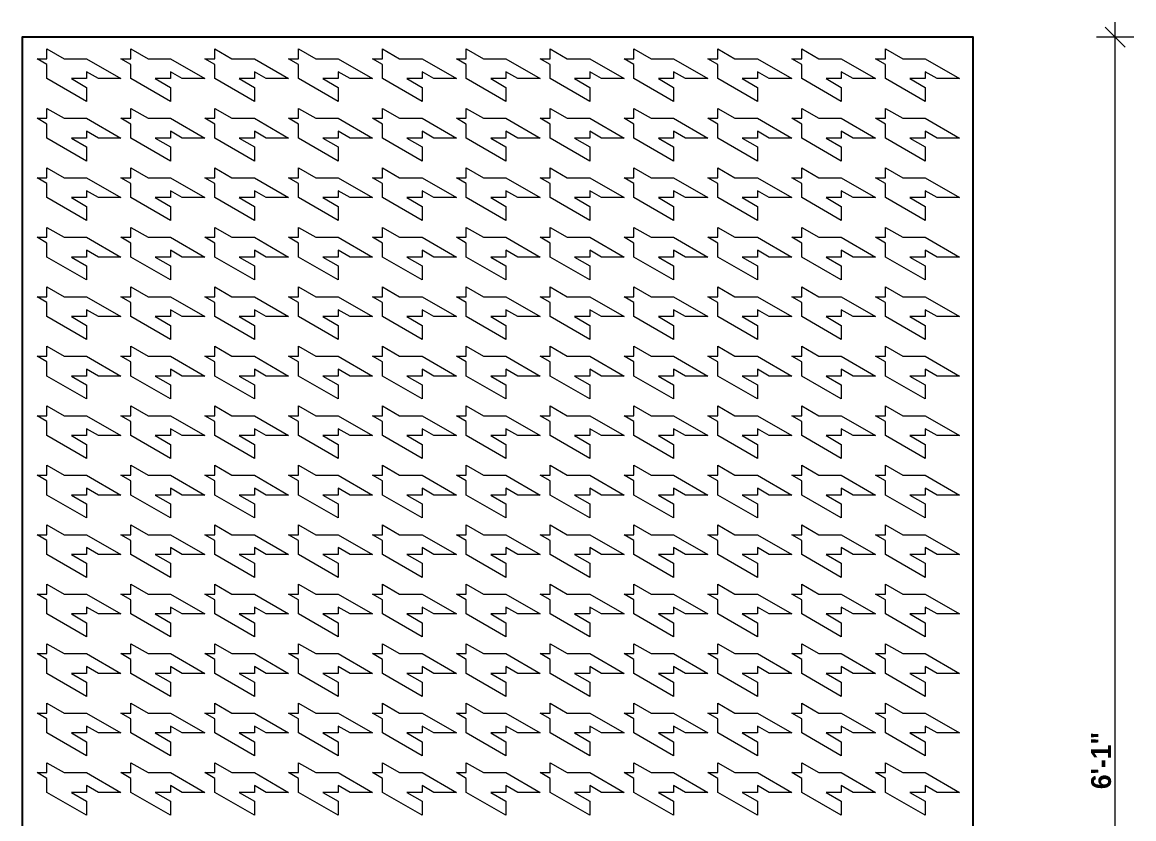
# Model space of a CAD drawing. Extents: x -0.7 to 56.1, y 63.8 to 145.7.
# Drawn here: x 0 to 56.1, y 105.6 to 145.7 of the extents above; entities that cross this region are included whole.
import ezdxf

# ---------------------------------------------------------------- set-up
doc = ezdxf.new("R2010")
doc.units = 0
doc.header["$MEASUREMENT"] = 0
for name, color, linetype, lineweight, true_color in [('A-DETAIL_Pen_No__4', 7, 'Continuous', 25, 0x783c00), ('A-DETAIL_Pen_No__5', 7, 'Continuous', 18, 0xb30606), ('A-DIMS_Pen_No__5', 7, 'Continuous', 18, 0xb30606)]:
    doc.layers.add(name, color=color, linetype=linetype, lineweight=lineweight, true_color=true_color)
doc.layers.add('A-DIMS', color=7, linetype='Continuous')
doc.styles.add('GENERATED_STYLE_1', font='')
doc.styles.get('GENERATED_STYLE_1').set_extended_font_data('Apex Sans Book western', bold=True)
doc.dimstyles.new('GENERATED_STYLE__2', dxfattribs={"dimtxt": 1, "dimasz": 0.95, "dimexe": 0.18, "dimexo": 24, "dimgap": 0.09, "dimtad": 1, "dimdec": 0, "dimzin": 0, "dimdsep": 46, "dimlunit": 4, "dimtxsty": 'GENERATED_STYLE_1', "dimblk": 'ARROWHEAD_6', "dimblk1": 'ARROWHEAD_6', "dimblk2": 'ARROWHEAD_6', "dimcen": 0.09, "dimclrd": 256, "dimclre": 256, "dimclrt": 256, "dimadec": 0, "dimazin": 0, "dimtfac": 1, "dimtdec": 4, "dimtmove": 0, "dimatfit": 3, "dimfxl": 0, "dimtolj": 1, "dimtzin": 0, "dimarcsym": 0})

# ---------------------------------------------------------------- blocks, each defined once
blk = doc.blocks.new('*D3')
at = {"layer": 'A-DIMS_Pen_No__5', "linetype": 'Continuous'}
for p, q in [((55.661, 144.5), (54.661, 145.5)), ((55.161, 145), (55.161, 145.75)), ((56.098, 145), (54.223, 145)), ((55.161, 72), (55.161, 145)), ((54.661, 72.5), (55.661, 71.5)), ((56.098, 72), (54.223, 72)), ((55.161, 71.25), (55.161, 72))]:
    blk.add_line(p, q, dxfattribs=at)
at = {"layer": 'A-DIMS_Pen_No__5', "insert": (54.961, 107.069), "char_height": 1, "attachment_point": 7, "rotation": 90, "style": 'GENERATED_STYLE_1'}
blk.add_mtext('{6\'-1"}', dxfattribs=at)
blk = doc.blocks.new('ARROWHEAD_6')
at = {"color": 0, "linetype": 'Continuous', "lineweight": 0}
for p, q in [((0, 0), (-1, 0)), ((-0.5, -0.5), (0.5, 0.5))]:
    blk.add_line(p, q, dxfattribs=at)

msp = doc.modelspace()

# ---------------------------------------------------------------- linework, layer by layer
at = {"layer": 'A-DETAIL_Pen_No__4', "linetype": 'Continuous', "flags": 128}
msp.add_lwpolyline([(0, 72), (48, 72), (48, 145), (0, 145)], close=True, dxfattribs=at)
at = {"layer": 'A-DETAIL_Pen_No__5', "linetype": 'Continuous', "flags": 128}
for points in [[(1.25, 142.905), (1.25, 143.616), (0.75, 143.905), (1.25, 143.905), (1.25, 144.405), (2.116, 143.905), (3.25, 143.905), (4.982, 142.905), (3.848, 142.905), (3.25, 143.25), (3.25, 142.905), (2.482, 142.905), (3.25, 142.461), (3.25, 141.75)], [(5.482, 142.905), (5.482, 143.616), (4.982, 143.905), (5.482, 143.905), (5.482, 144.405), (6.348, 143.905), (7.482, 143.905), (9.214, 142.905), (8.08, 142.905), (7.482, 143.25), (7.482, 142.905), (6.714, 142.905), (7.482, 142.461), (7.482, 141.75)], [(9.714, 142.905), (9.714, 143.616), (9.214, 143.905), (9.714, 143.905), (9.714, 144.405), (10.58, 143.905), (11.714, 143.905), (13.446, 142.905), (12.312, 142.905), (11.714, 143.25), (11.714, 142.905), (10.946, 142.905), (11.714, 142.461), (11.714, 141.75)], [(13.946, 142.905), (13.946, 143.616), (13.446, 143.905), (13.946, 143.905), (13.946, 144.405), (14.812, 143.905), (15.946, 143.905), (17.678, 142.905), (16.544, 142.905), (15.946, 143.25), (15.946, 142.905), (15.178, 142.905), (15.946, 142.461), (15.946, 141.75)], [(18.178, 142.905), (18.178, 143.616), (17.678, 143.905), (18.178, 143.905), (18.178, 144.405), (19.044, 143.905), (20.178, 143.905), (21.91, 142.905), (20.776, 142.905), (20.178, 143.25), (20.178, 142.905), (19.41, 142.905), (20.178, 142.461), (20.178, 141.75)], [(22.41, 142.905), (22.41, 143.616), (21.91, 143.905), (22.41, 143.905), (22.41, 144.405), (23.276, 143.905), (24.41, 143.905), (26.142, 142.905), (25.008, 142.905), (24.41, 143.25), (24.41, 142.905), (23.642, 142.905), (24.41, 142.461), (24.41, 141.75)], [(26.642, 142.905), (26.642, 143.616), (26.142, 143.905), (26.642, 143.905), (26.642, 144.405), (27.508, 143.905), (28.642, 143.905), (30.374, 142.905), (29.24, 142.905), (28.642, 143.25), (28.642, 142.905), (27.874, 142.905), (28.642, 142.461), (28.642, 141.75)], [(30.874, 142.905), (30.874, 143.616), (30.374, 143.905), (30.874, 143.905), (30.874, 144.405), (31.74, 143.905), (32.874, 143.905), (34.606, 142.905), (33.472, 142.905), (32.874, 143.25), (32.874, 142.905), (32.106, 142.905), (32.874, 142.461), (32.874, 141.75)], [(35.106, 142.905), (35.106, 143.616), (34.606, 143.905), (35.106, 143.905), (35.106, 144.405), (35.972, 143.905), (37.106, 143.905), (38.838, 142.905), (37.704, 142.905), (37.106, 143.25), (37.106, 142.905), (36.338, 142.905), (37.106, 142.461), (37.106, 141.75)], [(39.338, 142.905), (39.338, 143.616), (38.838, 143.905), (39.338, 143.905), (39.338, 144.405), (40.204, 143.905), (41.338, 143.905), (43.071, 142.905), (41.937, 142.905), (41.338, 143.25), (41.338, 142.905), (40.571, 142.905), (41.338, 142.461), (41.338, 141.75)], [(43.571, 142.905), (43.571, 143.616), (43.071, 143.905), (43.571, 143.905), (43.571, 144.405), (44.437, 143.905), (45.571, 143.905), (47.303, 142.905), (46.169, 142.905), (45.571, 143.25), (45.571, 142.905), (44.803, 142.905), (45.571, 142.461), (45.571, 141.75)], [(1.25, 139.905), (1.25, 140.616), (0.75, 140.905), (1.25, 140.905), (1.25, 141.405), (2.116, 140.905), (3.25, 140.905), (4.982, 139.905), (3.848, 139.905), (3.25, 140.25), (3.25, 139.905), (2.482, 139.905), (3.25, 139.461), (3.25, 138.75)], [(5.482, 139.905), (5.482, 140.616), (4.982, 140.905), (5.482, 140.905), (5.482, 141.405), (6.348, 140.905), (7.482, 140.905), (9.214, 139.905), (8.08, 139.905), (7.482, 140.25), (7.482, 139.905), (6.714, 139.905), (7.482, 139.461), (7.482, 138.75)], [(9.714, 139.905), (9.714, 140.616), (9.214, 140.905), (9.714, 140.905), (9.714, 141.405), (10.58, 140.905), (11.714, 140.905), (13.446, 139.905), (12.312, 139.905), (11.714, 140.25), (11.714, 139.905), (10.946, 139.905), (11.714, 139.461), (11.714, 138.75)], [(13.946, 139.905), (13.946, 140.616), (13.446, 140.905), (13.946, 140.905), (13.946, 141.405), (14.812, 140.905), (15.946, 140.905), (17.678, 139.905), (16.544, 139.905), (15.946, 140.25), (15.946, 139.905), (15.178, 139.905), (15.946, 139.461), (15.946, 138.75)], [(18.178, 139.905), (18.178, 140.616), (17.678, 140.905), (18.178, 140.905), (18.178, 141.405), (19.044, 140.905), (20.178, 140.905), (21.91, 139.905), (20.776, 139.905), (20.178, 140.25), (20.178, 139.905), (19.41, 139.905), (20.178, 139.461), (20.178, 138.75)], [(22.41, 139.905), (22.41, 140.616), (21.91, 140.905), (22.41, 140.905), (22.41, 141.405), (23.276, 140.905), (24.41, 140.905), (26.142, 139.905), (25.008, 139.905), (24.41, 140.25), (24.41, 139.905), (23.642, 139.905), (24.41, 139.461), (24.41, 138.75)], [(26.642, 139.905), (26.642, 140.616), (26.142, 140.905), (26.642, 140.905), (26.642, 141.405), (27.508, 140.905), (28.642, 140.905), (30.374, 139.905), (29.24, 139.905), (28.642, 140.25), (28.642, 139.905), (27.874, 139.905), (28.642, 139.461), (28.642, 138.75)], [(30.874, 139.905), (30.874, 140.616), (30.374, 140.905), (30.874, 140.905), (30.874, 141.405), (31.74, 140.905), (32.874, 140.905), (34.606, 139.905), (33.472, 139.905), (32.874, 140.25), (32.874, 139.905), (32.106, 139.905), (32.874, 139.461), (32.874, 138.75)], [(35.106, 139.905), (35.106, 140.616), (34.606, 140.905), (35.106, 140.905), (35.106, 141.405), (35.972, 140.905), (37.106, 140.905), (38.838, 139.905), (37.704, 139.905), (37.106, 140.25), (37.106, 139.905), (36.338, 139.905), (37.106, 139.461), (37.106, 138.75)], [(39.338, 139.905), (39.338, 140.616), (38.838, 140.905), (39.338, 140.905), (39.338, 141.405), (40.204, 140.905), (41.338, 140.905), (43.071, 139.905), (41.937, 139.905), (41.338, 140.25), (41.338, 139.905), (40.571, 139.905), (41.338, 139.461), (41.338, 138.75)], [(43.571, 139.905), (43.571, 140.616), (43.071, 140.905), (43.571, 140.905), (43.571, 141.405), (44.437, 140.905), (45.571, 140.905), (47.303, 139.905), (46.169, 139.905), (45.571, 140.25), (45.571, 139.905), (44.803, 139.905), (45.571, 139.461), (45.571, 138.75)], [(1.25, 136.905), (1.25, 137.616), (0.75, 137.905), (1.25, 137.905), (1.25, 138.405), (2.116, 137.905), (3.25, 137.905), (4.982, 136.905), (3.848, 136.905), (3.25, 137.25), (3.25, 136.905), (2.482, 136.905), (3.25, 136.461), (3.25, 135.75)], [(5.482, 136.905), (5.482, 137.616), (4.982, 137.905), (5.482, 137.905), (5.482, 138.405), (6.348, 137.905), (7.482, 137.905), (9.214, 136.905), (8.08, 136.905), (7.482, 137.25), (7.482, 136.905), (6.714, 136.905), (7.482, 136.461), (7.482, 135.75)], [(9.714, 136.905), (9.714, 137.616), (9.214, 137.905), (9.714, 137.905), (9.714, 138.405), (10.58, 137.905), (11.714, 137.905), (13.446, 136.905), (12.312, 136.905), (11.714, 137.25), (11.714, 136.905), (10.946, 136.905), (11.714, 136.461), (11.714, 135.75)], [(13.946, 136.905), (13.946, 137.616), (13.446, 137.905), (13.946, 137.905), (13.946, 138.405), (14.812, 137.905), (15.946, 137.905), (17.678, 136.905), (16.544, 136.905), (15.946, 137.25), (15.946, 136.905), (15.178, 136.905), (15.946, 136.461), (15.946, 135.75)], [(18.178, 136.905), (18.178, 137.616), (17.678, 137.905), (18.178, 137.905), (18.178, 138.405), (19.044, 137.905), (20.178, 137.905), (21.91, 136.905), (20.776, 136.905), (20.178, 137.25), (20.178, 136.905), (19.41, 136.905), (20.178, 136.461), (20.178, 135.75)], [(22.41, 136.905), (22.41, 137.616), (21.91, 137.905), (22.41, 137.905), (22.41, 138.405), (23.276, 137.905), (24.41, 137.905), (26.142, 136.905), (25.008, 136.905), (24.41, 137.25), (24.41, 136.905), (23.642, 136.905), (24.41, 136.461), (24.41, 135.75)], [(26.642, 136.905), (26.642, 137.616), (26.142, 137.905), (26.642, 137.905), (26.642, 138.405), (27.508, 137.905), (28.642, 137.905), (30.374, 136.905), (29.24, 136.905), (28.642, 137.25), (28.642, 136.905), (27.874, 136.905), (28.642, 136.461), (28.642, 135.75)], [(30.874, 136.905), (30.874, 137.616), (30.374, 137.905), (30.874, 137.905), (30.874, 138.405), (31.74, 137.905), (32.874, 137.905), (34.606, 136.905), (33.472, 136.905), (32.874, 137.25), (32.874, 136.905), (32.106, 136.905), (32.874, 136.461), (32.874, 135.75)], [(35.106, 136.905), (35.106, 137.616), (34.606, 137.905), (35.106, 137.905), (35.106, 138.405), (35.972, 137.905), (37.106, 137.905), (38.838, 136.905), (37.704, 136.905), (37.106, 137.25), (37.106, 136.905), (36.338, 136.905), (37.106, 136.461), (37.106, 135.75)], [(39.338, 136.905), (39.338, 137.616), (38.838, 137.905), (39.338, 137.905), (39.338, 138.405), (40.204, 137.905), (41.338, 137.905), (43.071, 136.905), (41.937, 136.905), (41.338, 137.25), (41.338, 136.905), (40.571, 136.905), (41.338, 136.461), (41.338, 135.75)], [(43.571, 136.905), (43.571, 137.616), (43.071, 137.905), (43.571, 137.905), (43.571, 138.405), (44.437, 137.905), (45.571, 137.905), (47.303, 136.905), (46.169, 136.905), (45.571, 137.25), (45.571, 136.905), (44.803, 136.905), (45.571, 136.461), (45.571, 135.75)], [(1.25, 133.905), (1.25, 134.616), (0.75, 134.905), (1.25, 134.905), (1.25, 135.405), (2.116, 134.905), (3.25, 134.905), (4.982, 133.905), (3.848, 133.905), (3.25, 134.25), (3.25, 133.905), (2.482, 133.905), (3.25, 133.461), (3.25, 132.75)], [(5.482, 133.905), (5.482, 134.616), (4.982, 134.905), (5.482, 134.905), (5.482, 135.405), (6.348, 134.905), (7.482, 134.905), (9.214, 133.905), (8.08, 133.905), (7.482, 134.25), (7.482, 133.905), (6.714, 133.905), (7.482, 133.461), (7.482, 132.75)], [(9.714, 133.905), (9.714, 134.616), (9.214, 134.905), (9.714, 134.905), (9.714, 135.405), (10.58, 134.905), (11.714, 134.905), (13.446, 133.905), (12.312, 133.905), (11.714, 134.25), (11.714, 133.905), (10.946, 133.905), (11.714, 133.461), (11.714, 132.75)], [(13.946, 133.905), (13.946, 134.616), (13.446, 134.905), (13.946, 134.905), (13.946, 135.405), (14.812, 134.905), (15.946, 134.905), (17.678, 133.905), (16.544, 133.905), (15.946, 134.25), (15.946, 133.905), (15.178, 133.905), (15.946, 133.461), (15.946, 132.75)], [(18.178, 133.905), (18.178, 134.616), (17.678, 134.905), (18.178, 134.905), (18.178, 135.405), (19.044, 134.905), (20.178, 134.905), (21.91, 133.905), (20.776, 133.905), (20.178, 134.25), (20.178, 133.905), (19.41, 133.905), (20.178, 133.461), (20.178, 132.75)], [(22.41, 133.905), (22.41, 134.616), (21.91, 134.905), (22.41, 134.905), (22.41, 135.405), (23.276, 134.905), (24.41, 134.905), (26.142, 133.905), (25.008, 133.905), (24.41, 134.25), (24.41, 133.905), (23.642, 133.905), (24.41, 133.461), (24.41, 132.75)], [(26.642, 133.905), (26.642, 134.616), (26.142, 134.905), (26.642, 134.905), (26.642, 135.405), (27.508, 134.905), (28.642, 134.905), (30.374, 133.905), (29.24, 133.905), (28.642, 134.25), (28.642, 133.905), (27.874, 133.905), (28.642, 133.461), (28.642, 132.75)], [(30.874, 133.905), (30.874, 134.616), (30.374, 134.905), (30.874, 134.905), (30.874, 135.405), (31.74, 134.905), (32.874, 134.905), (34.606, 133.905), (33.472, 133.905), (32.874, 134.25), (32.874, 133.905), (32.106, 133.905), (32.874, 133.461), (32.874, 132.75)], [(35.106, 133.905), (35.106, 134.616), (34.606, 134.905), (35.106, 134.905), (35.106, 135.405), (35.972, 134.905), (37.106, 134.905), (38.838, 133.905), (37.704, 133.905), (37.106, 134.25), (37.106, 133.905), (36.338, 133.905), (37.106, 133.461), (37.106, 132.75)], [(39.338, 133.905), (39.338, 134.616), (38.838, 134.905), (39.338, 134.905), (39.338, 135.405), (40.204, 134.905), (41.338, 134.905), (43.071, 133.905), (41.937, 133.905), (41.338, 134.25), (41.338, 133.905), (40.571, 133.905), (41.338, 133.461), (41.338, 132.75)], [(43.571, 133.905), (43.571, 134.616), (43.071, 134.905), (43.571, 134.905), (43.571, 135.405), (44.437, 134.905), (45.571, 134.905), (47.303, 133.905), (46.169, 133.905), (45.571, 134.25), (45.571, 133.905), (44.803, 133.905), (45.571, 133.461), (45.571, 132.75)], [(1.25, 130.905), (1.25, 131.616), (0.75, 131.905), (1.25, 131.905), (1.25, 132.405), (2.116, 131.905), (3.25, 131.905), (4.982, 130.905), (3.848, 130.905), (3.25, 131.25), (3.25, 130.905), (2.482, 130.905), (3.25, 130.461), (3.25, 129.75)], [(5.482, 130.905), (5.482, 131.616), (4.982, 131.905), (5.482, 131.905), (5.482, 132.405), (6.348, 131.905), (7.482, 131.905), (9.214, 130.905), (8.08, 130.905), (7.482, 131.25), (7.482, 130.905), (6.714, 130.905), (7.482, 130.461), (7.482, 129.75)], [(9.714, 130.905), (9.714, 131.616), (9.214, 131.905), (9.714, 131.905), (9.714, 132.405), (10.58, 131.905), (11.714, 131.905), (13.446, 130.905), (12.312, 130.905), (11.714, 131.25), (11.714, 130.905), (10.946, 130.905), (11.714, 130.461), (11.714, 129.75)], [(13.946, 130.905), (13.946, 131.616), (13.446, 131.905), (13.946, 131.905), (13.946, 132.405), (14.812, 131.905), (15.946, 131.905), (17.678, 130.905), (16.544, 130.905), (15.946, 131.25), (15.946, 130.905), (15.178, 130.905), (15.946, 130.461), (15.946, 129.75)], [(18.178, 130.905), (18.178, 131.616), (17.678, 131.905), (18.178, 131.905), (18.178, 132.405), (19.044, 131.905), (20.178, 131.905), (21.91, 130.905), (20.776, 130.905), (20.178, 131.25), (20.178, 130.905), (19.41, 130.905), (20.178, 130.461), (20.178, 129.75)], [(22.41, 130.905), (22.41, 131.616), (21.91, 131.905), (22.41, 131.905), (22.41, 132.405), (23.276, 131.905), (24.41, 131.905), (26.142, 130.905), (25.008, 130.905), (24.41, 131.25), (24.41, 130.905), (23.642, 130.905), (24.41, 130.461), (24.41, 129.75)], [(26.642, 130.905), (26.642, 131.616), (26.142, 131.905), (26.642, 131.905), (26.642, 132.405), (27.508, 131.905), (28.642, 131.905), (30.374, 130.905), (29.24, 130.905), (28.642, 131.25), (28.642, 130.905), (27.874, 130.905), (28.642, 130.461), (28.642, 129.75)], [(30.874, 130.905), (30.874, 131.616), (30.374, 131.905), (30.874, 131.905), (30.874, 132.405), (31.74, 131.905), (32.874, 131.905), (34.606, 130.905), (33.472, 130.905), (32.874, 131.25), (32.874, 130.905), (32.106, 130.905), (32.874, 130.461), (32.874, 129.75)], [(35.106, 130.905), (35.106, 131.616), (34.606, 131.905), (35.106, 131.905), (35.106, 132.405), (35.972, 131.905), (37.106, 131.905), (38.838, 130.905), (37.704, 130.905), (37.106, 131.25), (37.106, 130.905), (36.338, 130.905), (37.106, 130.461), (37.106, 129.75)], [(39.338, 130.905), (39.338, 131.616), (38.838, 131.905), (39.338, 131.905), (39.338, 132.405), (40.204, 131.905), (41.338, 131.905), (43.071, 130.905), (41.937, 130.905), (41.338, 131.25), (41.338, 130.905), (40.571, 130.905), (41.338, 130.461), (41.338, 129.75)], [(43.571, 130.905), (43.571, 131.616), (43.071, 131.905), (43.571, 131.905), (43.571, 132.405), (44.437, 131.905), (45.571, 131.905), (47.303, 130.905), (46.169, 130.905), (45.571, 131.25), (45.571, 130.905), (44.803, 130.905), (45.571, 130.461), (45.571, 129.75)], [(1.25, 127.905), (1.25, 128.616), (0.75, 128.905), (1.25, 128.905), (1.25, 129.405), (2.116, 128.905), (3.25, 128.905), (4.982, 127.905), (3.848, 127.905), (3.25, 128.25), (3.25, 127.905), (2.482, 127.905), (3.25, 127.461), (3.25, 126.75)], [(5.482, 127.905), (5.482, 128.616), (4.982, 128.905), (5.482, 128.905), (5.482, 129.405), (6.348, 128.905), (7.482, 128.905), (9.214, 127.905), (8.08, 127.905), (7.482, 128.25), (7.482, 127.905), (6.714, 127.905), (7.482, 127.461), (7.482, 126.75)], [(9.714, 127.905), (9.714, 128.616), (9.214, 128.905), (9.714, 128.905), (9.714, 129.405), (10.58, 128.905), (11.714, 128.905), (13.446, 127.905), (12.312, 127.905), (11.714, 128.25), (11.714, 127.905), (10.946, 127.905), (11.714, 127.461), (11.714, 126.75)], [(13.946, 127.905), (13.946, 128.616), (13.446, 128.905), (13.946, 128.905), (13.946, 129.405), (14.812, 128.905), (15.946, 128.905), (17.678, 127.905), (16.544, 127.905), (15.946, 128.25), (15.946, 127.905), (15.178, 127.905), (15.946, 127.461), (15.946, 126.75)], [(18.178, 127.905), (18.178, 128.616), (17.678, 128.905), (18.178, 128.905), (18.178, 129.405), (19.044, 128.905), (20.178, 128.905), (21.91, 127.905), (20.776, 127.905), (20.178, 128.25), (20.178, 127.905), (19.41, 127.905), (20.178, 127.461), (20.178, 126.75)], [(22.41, 127.905), (22.41, 128.616), (21.91, 128.905), (22.41, 128.905), (22.41, 129.405), (23.276, 128.905), (24.41, 128.905), (26.142, 127.905), (25.008, 127.905), (24.41, 128.25), (24.41, 127.905), (23.642, 127.905), (24.41, 127.461), (24.41, 126.75)], [(26.642, 127.905), (26.642, 128.616), (26.142, 128.905), (26.642, 128.905), (26.642, 129.405), (27.508, 128.905), (28.642, 128.905), (30.374, 127.905), (29.24, 127.905), (28.642, 128.25), (28.642, 127.905), (27.874, 127.905), (28.642, 127.461), (28.642, 126.75)], [(30.874, 127.905), (30.874, 128.616), (30.374, 128.905), (30.874, 128.905), (30.874, 129.405), (31.74, 128.905), (32.874, 128.905), (34.606, 127.905), (33.472, 127.905), (32.874, 128.25), (32.874, 127.905), (32.106, 127.905), (32.874, 127.461), (32.874, 126.75)], [(35.106, 127.905), (35.106, 128.616), (34.606, 128.905), (35.106, 128.905), (35.106, 129.405), (35.972, 128.905), (37.106, 128.905), (38.838, 127.905), (37.704, 127.905), (37.106, 128.25), (37.106, 127.905), (36.338, 127.905), (37.106, 127.461), (37.106, 126.75)], [(39.338, 127.905), (39.338, 128.616), (38.838, 128.905), (39.338, 128.905), (39.338, 129.405), (40.204, 128.905), (41.338, 128.905), (43.071, 127.905), (41.937, 127.905), (41.338, 128.25), (41.338, 127.905), (40.571, 127.905), (41.338, 127.461), (41.338, 126.75)], [(43.571, 127.905), (43.571, 128.616), (43.071, 128.905), (43.571, 128.905), (43.571, 129.405), (44.437, 128.905), (45.571, 128.905), (47.303, 127.905), (46.169, 127.905), (45.571, 128.25), (45.571, 127.905), (44.803, 127.905), (45.571, 127.461), (45.571, 126.75)], [(1.25, 124.905), (1.25, 125.616), (0.75, 125.905), (1.25, 125.905), (1.25, 126.405), (2.116, 125.905), (3.25, 125.905), (4.982, 124.905), (3.848, 124.905), (3.25, 125.25), (3.25, 124.905), (2.482, 124.905), (3.25, 124.461), (3.25, 123.75)], [(5.482, 124.905), (5.482, 125.616), (4.982, 125.905), (5.482, 125.905), (5.482, 126.405), (6.348, 125.905), (7.482, 125.905), (9.214, 124.905), (8.08, 124.905), (7.482, 125.25), (7.482, 124.905), (6.714, 124.905), (7.482, 124.461), (7.482, 123.75)], [(9.714, 124.905), (9.714, 125.616), (9.214, 125.905), (9.714, 125.905), (9.714, 126.405), (10.58, 125.905), (11.714, 125.905), (13.446, 124.905), (12.312, 124.905), (11.714, 125.25), (11.714, 124.905), (10.946, 124.905), (11.714, 124.461), (11.714, 123.75)], [(13.946, 124.905), (13.946, 125.616), (13.446, 125.905), (13.946, 125.905), (13.946, 126.405), (14.812, 125.905), (15.946, 125.905), (17.678, 124.905), (16.544, 124.905), (15.946, 125.25), (15.946, 124.905), (15.178, 124.905), (15.946, 124.461), (15.946, 123.75)], [(18.178, 124.905), (18.178, 125.616), (17.678, 125.905), (18.178, 125.905), (18.178, 126.405), (19.044, 125.905), (20.178, 125.905), (21.91, 124.905), (20.776, 124.905), (20.178, 125.25), (20.178, 124.905), (19.41, 124.905), (20.178, 124.461), (20.178, 123.75)], [(22.41, 124.905), (22.41, 125.616), (21.91, 125.905), (22.41, 125.905), (22.41, 126.405), (23.276, 125.905), (24.41, 125.905), (26.142, 124.905), (25.008, 124.905), (24.41, 125.25), (24.41, 124.905), (23.642, 124.905), (24.41, 124.461), (24.41, 123.75)], [(26.642, 124.905), (26.642, 125.616), (26.142, 125.905), (26.642, 125.905), (26.642, 126.405), (27.508, 125.905), (28.642, 125.905), (30.374, 124.905), (29.24, 124.905), (28.642, 125.25), (28.642, 124.905), (27.874, 124.905), (28.642, 124.461), (28.642, 123.75)], [(30.874, 124.905), (30.874, 125.616), (30.374, 125.905), (30.874, 125.905), (30.874, 126.405), (31.74, 125.905), (32.874, 125.905), (34.606, 124.905), (33.472, 124.905), (32.874, 125.25), (32.874, 124.905), (32.106, 124.905), (32.874, 124.461), (32.874, 123.75)], [(35.106, 124.905), (35.106, 125.616), (34.606, 125.905), (35.106, 125.905), (35.106, 126.405), (35.972, 125.905), (37.106, 125.905), (38.838, 124.905), (37.704, 124.905), (37.106, 125.25), (37.106, 124.905), (36.338, 124.905), (37.106, 124.461), (37.106, 123.75)], [(39.338, 124.905), (39.338, 125.616), (38.838, 125.905), (39.338, 125.905), (39.338, 126.405), (40.204, 125.905), (41.338, 125.905), (43.071, 124.905), (41.937, 124.905), (41.338, 125.25), (41.338, 124.905), (40.571, 124.905), (41.338, 124.461), (41.338, 123.75)], [(43.571, 124.905), (43.571, 125.616), (43.071, 125.905), (43.571, 125.905), (43.571, 126.405), (44.437, 125.905), (45.571, 125.905), (47.303, 124.905), (46.169, 124.905), (45.571, 125.25), (45.571, 124.905), (44.803, 124.905), (45.571, 124.461), (45.571, 123.75)], [(1.25, 121.905), (1.25, 122.616), (0.75, 122.905), (1.25, 122.905), (1.25, 123.405), (2.116, 122.905), (3.25, 122.905), (4.982, 121.905), (3.848, 121.905), (3.25, 122.25), (3.25, 121.905), (2.482, 121.905), (3.25, 121.461), (3.25, 120.75)], [(5.482, 121.905), (5.482, 122.616), (4.982, 122.905), (5.482, 122.905), (5.482, 123.405), (6.348, 122.905), (7.482, 122.905), (9.214, 121.905), (8.08, 121.905), (7.482, 122.25), (7.482, 121.905), (6.714, 121.905), (7.482, 121.461), (7.482, 120.75)], [(9.714, 121.905), (9.714, 122.616), (9.214, 122.905), (9.714, 122.905), (9.714, 123.405), (10.58, 122.905), (11.714, 122.905), (13.446, 121.905), (12.312, 121.905), (11.714, 122.25), (11.714, 121.905), (10.946, 121.905), (11.714, 121.461), (11.714, 120.75)], [(13.946, 121.905), (13.946, 122.616), (13.446, 122.905), (13.946, 122.905), (13.946, 123.405), (14.812, 122.905), (15.946, 122.905), (17.678, 121.905), (16.544, 121.905), (15.946, 122.25), (15.946, 121.905), (15.178, 121.905), (15.946, 121.461), (15.946, 120.75)], [(18.178, 121.905), (18.178, 122.616), (17.678, 122.905), (18.178, 122.905), (18.178, 123.405), (19.044, 122.905), (20.178, 122.905), (21.91, 121.905), (20.776, 121.905), (20.178, 122.25), (20.178, 121.905), (19.41, 121.905), (20.178, 121.461), (20.178, 120.75)], [(22.41, 121.905), (22.41, 122.616), (21.91, 122.905), (22.41, 122.905), (22.41, 123.405), (23.276, 122.905), (24.41, 122.905), (26.142, 121.905), (25.008, 121.905), (24.41, 122.25), (24.41, 121.905), (23.642, 121.905), (24.41, 121.461), (24.41, 120.75)], [(26.642, 121.905), (26.642, 122.616), (26.142, 122.905), (26.642, 122.905), (26.642, 123.405), (27.508, 122.905), (28.642, 122.905), (30.374, 121.905), (29.24, 121.905), (28.642, 122.25), (28.642, 121.905), (27.874, 121.905), (28.642, 121.461), (28.642, 120.75)], [(30.874, 121.905), (30.874, 122.616), (30.374, 122.905), (30.874, 122.905), (30.874, 123.405), (31.74, 122.905), (32.874, 122.905), (34.606, 121.905), (33.472, 121.905), (32.874, 122.25), (32.874, 121.905), (32.106, 121.905), (32.874, 121.461), (32.874, 120.75)], [(35.106, 121.905), (35.106, 122.616), (34.606, 122.905), (35.106, 122.905), (35.106, 123.405), (35.972, 122.905), (37.106, 122.905), (38.838, 121.905), (37.704, 121.905), (37.106, 122.25), (37.106, 121.905), (36.338, 121.905), (37.106, 121.461), (37.106, 120.75)], [(39.338, 121.905), (39.338, 122.616), (38.838, 122.905), (39.338, 122.905), (39.338, 123.405), (40.204, 122.905), (41.338, 122.905), (43.071, 121.905), (41.937, 121.905), (41.338, 122.25), (41.338, 121.905), (40.571, 121.905), (41.338, 121.461), (41.338, 120.75)], [(43.571, 121.905), (43.571, 122.616), (43.071, 122.905), (43.571, 122.905), (43.571, 123.405), (44.437, 122.905), (45.571, 122.905), (47.303, 121.905), (46.169, 121.905), (45.571, 122.25), (45.571, 121.905), (44.803, 121.905), (45.571, 121.461), (45.571, 120.75)], [(1.25, 118.905), (1.25, 119.616), (0.75, 119.905), (1.25, 119.905), (1.25, 120.405), (2.116, 119.905), (3.25, 119.905), (4.982, 118.905), (3.848, 118.905), (3.25, 119.25), (3.25, 118.905), (2.482, 118.905), (3.25, 118.461), (3.25, 117.75)], [(5.482, 118.905), (5.482, 119.616), (4.982, 119.905), (5.482, 119.905), (5.482, 120.405), (6.348, 119.905), (7.482, 119.905), (9.214, 118.905), (8.08, 118.905), (7.482, 119.25), (7.482, 118.905), (6.714, 118.905), (7.482, 118.461), (7.482, 117.75)], [(9.714, 118.905), (9.714, 119.616), (9.214, 119.905), (9.714, 119.905), (9.714, 120.405), (10.58, 119.905), (11.714, 119.905), (13.446, 118.905), (12.312, 118.905), (11.714, 119.25), (11.714, 118.905), (10.946, 118.905), (11.714, 118.461), (11.714, 117.75)], [(13.946, 118.905), (13.946, 119.616), (13.446, 119.905), (13.946, 119.905), (13.946, 120.405), (14.812, 119.905), (15.946, 119.905), (17.678, 118.905), (16.544, 118.905), (15.946, 119.25), (15.946, 118.905), (15.178, 118.905), (15.946, 118.461), (15.946, 117.75)], [(18.178, 118.905), (18.178, 119.616), (17.678, 119.905), (18.178, 119.905), (18.178, 120.405), (19.044, 119.905), (20.178, 119.905), (21.91, 118.905), (20.776, 118.905), (20.178, 119.25), (20.178, 118.905), (19.41, 118.905), (20.178, 118.461), (20.178, 117.75)], [(22.41, 118.905), (22.41, 119.616), (21.91, 119.905), (22.41, 119.905), (22.41, 120.405), (23.276, 119.905), (24.41, 119.905), (26.142, 118.905), (25.008, 118.905), (24.41, 119.25), (24.41, 118.905), (23.642, 118.905), (24.41, 118.461), (24.41, 117.75)], [(26.642, 118.905), (26.642, 119.616), (26.142, 119.905), (26.642, 119.905), (26.642, 120.405), (27.508, 119.905), (28.642, 119.905), (30.374, 118.905), (29.24, 118.905), (28.642, 119.25), (28.642, 118.905), (27.874, 118.905), (28.642, 118.461), (28.642, 117.75)], [(30.874, 118.905), (30.874, 119.616), (30.374, 119.905), (30.874, 119.905), (30.874, 120.405), (31.74, 119.905), (32.874, 119.905), (34.606, 118.905), (33.472, 118.905), (32.874, 119.25), (32.874, 118.905), (32.106, 118.905), (32.874, 118.461), (32.874, 117.75)], [(35.106, 118.905), (35.106, 119.616), (34.606, 119.905), (35.106, 119.905), (35.106, 120.405), (35.972, 119.905), (37.106, 119.905), (38.838, 118.905), (37.704, 118.905), (37.106, 119.25), (37.106, 118.905), (36.338, 118.905), (37.106, 118.461), (37.106, 117.75)], [(39.338, 118.905), (39.338, 119.616), (38.838, 119.905), (39.338, 119.905), (39.338, 120.405), (40.204, 119.905), (41.338, 119.905), (43.071, 118.905), (41.937, 118.905), (41.338, 119.25), (41.338, 118.905), (40.571, 118.905), (41.338, 118.461), (41.338, 117.75)], [(43.571, 118.905), (43.571, 119.616), (43.071, 119.905), (43.571, 119.905), (43.571, 120.405), (44.437, 119.905), (45.571, 119.905), (47.303, 118.905), (46.169, 118.905), (45.571, 119.25), (45.571, 118.905), (44.803, 118.905), (45.571, 118.461), (45.571, 117.75)], [(1.25, 115.905), (1.25, 116.616), (0.75, 116.905), (1.25, 116.905), (1.25, 117.405), (2.116, 116.905), (3.25, 116.905), (4.982, 115.905), (3.848, 115.905), (3.25, 116.25), (3.25, 115.905), (2.482, 115.905), (3.25, 115.461), (3.25, 114.75)], [(5.482, 115.905), (5.482, 116.616), (4.982, 116.905), (5.482, 116.905), (5.482, 117.405), (6.348, 116.905), (7.482, 116.905), (9.214, 115.905), (8.08, 115.905), (7.482, 116.25), (7.482, 115.905), (6.714, 115.905), (7.482, 115.461), (7.482, 114.75)], [(9.714, 115.905), (9.714, 116.616), (9.214, 116.905), (9.714, 116.905), (9.714, 117.405), (10.58, 116.905), (11.714, 116.905), (13.446, 115.905), (12.312, 115.905), (11.714, 116.25), (11.714, 115.905), (10.946, 115.905), (11.714, 115.461), (11.714, 114.75)], [(13.946, 115.905), (13.946, 116.616), (13.446, 116.905), (13.946, 116.905), (13.946, 117.405), (14.812, 116.905), (15.946, 116.905), (17.678, 115.905), (16.544, 115.905), (15.946, 116.25), (15.946, 115.905), (15.178, 115.905), (15.946, 115.461), (15.946, 114.75)], [(18.178, 115.905), (18.178, 116.616), (17.678, 116.905), (18.178, 116.905), (18.178, 117.405), (19.044, 116.905), (20.178, 116.905), (21.91, 115.905), (20.776, 115.905), (20.178, 116.25), (20.178, 115.905), (19.41, 115.905), (20.178, 115.461), (20.178, 114.75)], [(22.41, 115.905), (22.41, 116.616), (21.91, 116.905), (22.41, 116.905), (22.41, 117.405), (23.276, 116.905), (24.41, 116.905), (26.142, 115.905), (25.008, 115.905), (24.41, 116.25), (24.41, 115.905), (23.642, 115.905), (24.41, 115.461), (24.41, 114.75)], [(26.642, 115.905), (26.642, 116.616), (26.142, 116.905), (26.642, 116.905), (26.642, 117.405), (27.508, 116.905), (28.642, 116.905), (30.374, 115.905), (29.24, 115.905), (28.642, 116.25), (28.642, 115.905), (27.874, 115.905), (28.642, 115.461), (28.642, 114.75)], [(30.874, 115.905), (30.874, 116.616), (30.374, 116.905), (30.874, 116.905), (30.874, 117.405), (31.74, 116.905), (32.874, 116.905), (34.606, 115.905), (33.472, 115.905), (32.874, 116.25), (32.874, 115.905), (32.106, 115.905), (32.874, 115.461), (32.874, 114.75)], [(35.106, 115.905), (35.106, 116.616), (34.606, 116.905), (35.106, 116.905), (35.106, 117.405), (35.972, 116.905), (37.106, 116.905), (38.838, 115.905), (37.704, 115.905), (37.106, 116.25), (37.106, 115.905), (36.338, 115.905), (37.106, 115.461), (37.106, 114.75)], [(39.338, 115.905), (39.338, 116.616), (38.838, 116.905), (39.338, 116.905), (39.338, 117.405), (40.204, 116.905), (41.338, 116.905), (43.071, 115.905), (41.937, 115.905), (41.338, 116.25), (41.338, 115.905), (40.571, 115.905), (41.338, 115.461), (41.338, 114.75)], [(43.571, 115.905), (43.571, 116.616), (43.071, 116.905), (43.571, 116.905), (43.571, 117.405), (44.437, 116.905), (45.571, 116.905), (47.303, 115.905), (46.169, 115.905), (45.571, 116.25), (45.571, 115.905), (44.803, 115.905), (45.571, 115.461), (45.571, 114.75)], [(1.25, 112.905), (1.25, 113.616), (0.75, 113.905), (1.25, 113.905), (1.25, 114.405), (2.116, 113.905), (3.25, 113.905), (4.982, 112.905), (3.848, 112.905), (3.25, 113.25), (3.25, 112.905), (2.482, 112.905), (3.25, 112.461), (3.25, 111.75)], [(5.482, 112.905), (5.482, 113.616), (4.982, 113.905), (5.482, 113.905), (5.482, 114.405), (6.348, 113.905), (7.482, 113.905), (9.214, 112.905), (8.08, 112.905), (7.482, 113.25), (7.482, 112.905), (6.714, 112.905), (7.482, 112.461), (7.482, 111.75)], [(9.714, 112.905), (9.714, 113.616), (9.214, 113.905), (9.714, 113.905), (9.714, 114.405), (10.58, 113.905), (11.714, 113.905), (13.446, 112.905), (12.312, 112.905), (11.714, 113.25), (11.714, 112.905), (10.946, 112.905), (11.714, 112.461), (11.714, 111.75)], [(13.946, 112.905), (13.946, 113.616), (13.446, 113.905), (13.946, 113.905), (13.946, 114.405), (14.812, 113.905), (15.946, 113.905), (17.678, 112.905), (16.544, 112.905), (15.946, 113.25), (15.946, 112.905), (15.178, 112.905), (15.946, 112.461), (15.946, 111.75)], [(18.178, 112.905), (18.178, 113.616), (17.678, 113.905), (18.178, 113.905), (18.178, 114.405), (19.044, 113.905), (20.178, 113.905), (21.91, 112.905), (20.776, 112.905), (20.178, 113.25), (20.178, 112.905), (19.41, 112.905), (20.178, 112.461), (20.178, 111.75)], [(22.41, 112.905), (22.41, 113.616), (21.91, 113.905), (22.41, 113.905), (22.41, 114.405), (23.276, 113.905), (24.41, 113.905), (26.142, 112.905), (25.008, 112.905), (24.41, 113.25), (24.41, 112.905), (23.642, 112.905), (24.41, 112.461), (24.41, 111.75)], [(26.642, 112.905), (26.642, 113.616), (26.142, 113.905), (26.642, 113.905), (26.642, 114.405), (27.508, 113.905), (28.642, 113.905), (30.374, 112.905), (29.24, 112.905), (28.642, 113.25), (28.642, 112.905), (27.874, 112.905), (28.642, 112.461), (28.642, 111.75)], [(30.874, 112.905), (30.874, 113.616), (30.374, 113.905), (30.874, 113.905), (30.874, 114.405), (31.74, 113.905), (32.874, 113.905), (34.606, 112.905), (33.472, 112.905), (32.874, 113.25), (32.874, 112.905), (32.106, 112.905), (32.874, 112.461), (32.874, 111.75)], [(35.106, 112.905), (35.106, 113.616), (34.606, 113.905), (35.106, 113.905), (35.106, 114.405), (35.972, 113.905), (37.106, 113.905), (38.838, 112.905), (37.704, 112.905), (37.106, 113.25), (37.106, 112.905), (36.338, 112.905), (37.106, 112.461), (37.106, 111.75)], [(39.338, 112.905), (39.338, 113.616), (38.838, 113.905), (39.338, 113.905), (39.338, 114.405), (40.204, 113.905), (41.338, 113.905), (43.071, 112.905), (41.937, 112.905), (41.338, 113.25), (41.338, 112.905), (40.571, 112.905), (41.338, 112.461), (41.338, 111.75)], [(43.571, 112.905), (43.571, 113.616), (43.071, 113.905), (43.571, 113.905), (43.571, 114.405), (44.437, 113.905), (45.571, 113.905), (47.303, 112.905), (46.169, 112.905), (45.571, 113.25), (45.571, 112.905), (44.803, 112.905), (45.571, 112.461), (45.571, 111.75)], [(1.25, 109.905), (1.25, 110.616), (0.75, 110.905), (1.25, 110.905), (1.25, 111.405), (2.116, 110.905), (3.25, 110.905), (4.982, 109.905), (3.848, 109.905), (3.25, 110.25), (3.25, 109.905), (2.482, 109.905), (3.25, 109.461), (3.25, 108.75)], [(5.482, 109.905), (5.482, 110.616), (4.982, 110.905), (5.482, 110.905), (5.482, 111.405), (6.348, 110.905), (7.482, 110.905), (9.214, 109.905), (8.08, 109.905), (7.482, 110.25), (7.482, 109.905), (6.714, 109.905), (7.482, 109.461), (7.482, 108.75)], [(9.714, 109.905), (9.714, 110.616), (9.214, 110.905), (9.714, 110.905), (9.714, 111.405), (10.58, 110.905), (11.714, 110.905), (13.446, 109.905), (12.312, 109.905), (11.714, 110.25), (11.714, 109.905), (10.946, 109.905), (11.714, 109.461), (11.714, 108.75)], [(13.946, 109.905), (13.946, 110.616), (13.446, 110.905), (13.946, 110.905), (13.946, 111.405), (14.812, 110.905), (15.946, 110.905), (17.678, 109.905), (16.544, 109.905), (15.946, 110.25), (15.946, 109.905), (15.178, 109.905), (15.946, 109.461), (15.946, 108.75)], [(18.178, 109.905), (18.178, 110.616), (17.678, 110.905), (18.178, 110.905), (18.178, 111.405), (19.044, 110.905), (20.178, 110.905), (21.91, 109.905), (20.776, 109.905), (20.178, 110.25), (20.178, 109.905), (19.41, 109.905), (20.178, 109.461), (20.178, 108.75)], [(22.41, 109.905), (22.41, 110.616), (21.91, 110.905), (22.41, 110.905), (22.41, 111.405), (23.276, 110.905), (24.41, 110.905), (26.142, 109.905), (25.008, 109.905), (24.41, 110.25), (24.41, 109.905), (23.642, 109.905), (24.41, 109.461), (24.41, 108.75)], [(26.642, 109.905), (26.642, 110.616), (26.142, 110.905), (26.642, 110.905), (26.642, 111.405), (27.508, 110.905), (28.642, 110.905), (30.374, 109.905), (29.24, 109.905), (28.642, 110.25), (28.642, 109.905), (27.874, 109.905), (28.642, 109.461), (28.642, 108.75)], [(30.874, 109.905), (30.874, 110.616), (30.374, 110.905), (30.874, 110.905), (30.874, 111.405), (31.74, 110.905), (32.874, 110.905), (34.606, 109.905), (33.472, 109.905), (32.874, 110.25), (32.874, 109.905), (32.106, 109.905), (32.874, 109.461), (32.874, 108.75)], [(35.106, 109.905), (35.106, 110.616), (34.606, 110.905), (35.106, 110.905), (35.106, 111.405), (35.972, 110.905), (37.106, 110.905), (38.838, 109.905), (37.704, 109.905), (37.106, 110.25), (37.106, 109.905), (36.338, 109.905), (37.106, 109.461), (37.106, 108.75)], [(39.338, 109.905), (39.338, 110.616), (38.838, 110.905), (39.338, 110.905), (39.338, 111.405), (40.204, 110.905), (41.338, 110.905), (43.071, 109.905), (41.937, 109.905), (41.338, 110.25), (41.338, 109.905), (40.571, 109.905), (41.338, 109.461), (41.338, 108.75)], [(43.571, 109.905), (43.571, 110.616), (43.071, 110.905), (43.571, 110.905), (43.571, 111.405), (44.437, 110.905), (45.571, 110.905), (47.303, 109.905), (46.169, 109.905), (45.571, 110.25), (45.571, 109.905), (44.803, 109.905), (45.571, 109.461), (45.571, 108.75)], [(1.25, 106.905), (1.25, 107.616), (0.75, 107.905), (1.25, 107.905), (1.25, 108.405), (2.116, 107.905), (3.25, 107.905), (4.982, 106.905), (3.848, 106.905), (3.25, 107.25), (3.25, 106.905), (2.482, 106.905), (3.25, 106.461), (3.25, 105.75)], [(5.482, 106.905), (5.482, 107.616), (4.982, 107.905), (5.482, 107.905), (5.482, 108.405), (6.348, 107.905), (7.482, 107.905), (9.214, 106.905), (8.08, 106.905), (7.482, 107.25), (7.482, 106.905), (6.714, 106.905), (7.482, 106.461), (7.482, 105.75)], [(9.714, 106.905), (9.714, 107.616), (9.214, 107.905), (9.714, 107.905), (9.714, 108.405), (10.58, 107.905), (11.714, 107.905), (13.446, 106.905), (12.312, 106.905), (11.714, 107.25), (11.714, 106.905), (10.946, 106.905), (11.714, 106.461), (11.714, 105.75)], [(13.946, 106.905), (13.946, 107.616), (13.446, 107.905), (13.946, 107.905), (13.946, 108.405), (14.812, 107.905), (15.946, 107.905), (17.678, 106.905), (16.544, 106.905), (15.946, 107.25), (15.946, 106.905), (15.178, 106.905), (15.946, 106.461), (15.946, 105.75)], [(18.178, 106.905), (18.178, 107.616), (17.678, 107.905), (18.178, 107.905), (18.178, 108.405), (19.044, 107.905), (20.178, 107.905), (21.91, 106.905), (20.776, 106.905), (20.178, 107.25), (20.178, 106.905), (19.41, 106.905), (20.178, 106.461), (20.178, 105.75)], [(22.41, 106.905), (22.41, 107.616), (21.91, 107.905), (22.41, 107.905), (22.41, 108.405), (23.276, 107.905), (24.41, 107.905), (26.142, 106.905), (25.008, 106.905), (24.41, 107.25), (24.41, 106.905), (23.642, 106.905), (24.41, 106.461), (24.41, 105.75)], [(26.642, 106.905), (26.642, 107.616), (26.142, 107.905), (26.642, 107.905), (26.642, 108.405), (27.508, 107.905), (28.642, 107.905), (30.374, 106.905), (29.24, 106.905), (28.642, 107.25), (28.642, 106.905), (27.874, 106.905), (28.642, 106.461), (28.642, 105.75)], [(30.874, 106.905), (30.874, 107.616), (30.374, 107.905), (30.874, 107.905), (30.874, 108.405), (31.74, 107.905), (32.874, 107.905), (34.606, 106.905), (33.472, 106.905), (32.874, 107.25), (32.874, 106.905), (32.106, 106.905), (32.874, 106.461), (32.874, 105.75)], [(35.106, 106.905), (35.106, 107.616), (34.606, 107.905), (35.106, 107.905), (35.106, 108.405), (35.972, 107.905), (37.106, 107.905), (38.838, 106.905), (37.704, 106.905), (37.106, 107.25), (37.106, 106.905), (36.338, 106.905), (37.106, 106.461), (37.106, 105.75)], [(39.338, 106.905), (39.338, 107.616), (38.838, 107.905), (39.338, 107.905), (39.338, 108.405), (40.204, 107.905), (41.338, 107.905), (43.071, 106.905), (41.937, 106.905), (41.338, 107.25), (41.338, 106.905), (40.571, 106.905), (41.338, 106.461), (41.338, 105.75)], [(43.571, 106.905), (43.571, 107.616), (43.071, 107.905), (43.571, 107.905), (43.571, 108.405), (44.437, 107.905), (45.571, 107.905), (47.303, 106.905), (46.169, 106.905), (45.571, 107.25), (45.571, 106.905), (44.803, 106.905), (45.571, 106.461), (45.571, 105.75)]]:
    msp.add_lwpolyline(points, close=True, dxfattribs=at)

# ---------------------------------------------------------------- dimensions: what is measured, and where the dimension line sits
at = {"layer": 'A-DIMS', "color": 12, "linetype": 'Continuous', "lineweight": 18, "true_color": 0xb30606}
dim = msp.add_linear_dim(base=(55.161, 72), p1=(48, 72), p2=(48, 145), angle=90, dimstyle='GENERATED_STYLE__2', dxfattribs=at)
dim.commit()
dim.dimension.update_dxf_attribs({"geometry": '*D3', "text_midpoint": (54.461, 108.431)})

doc.saveas('drawing.dxf')
